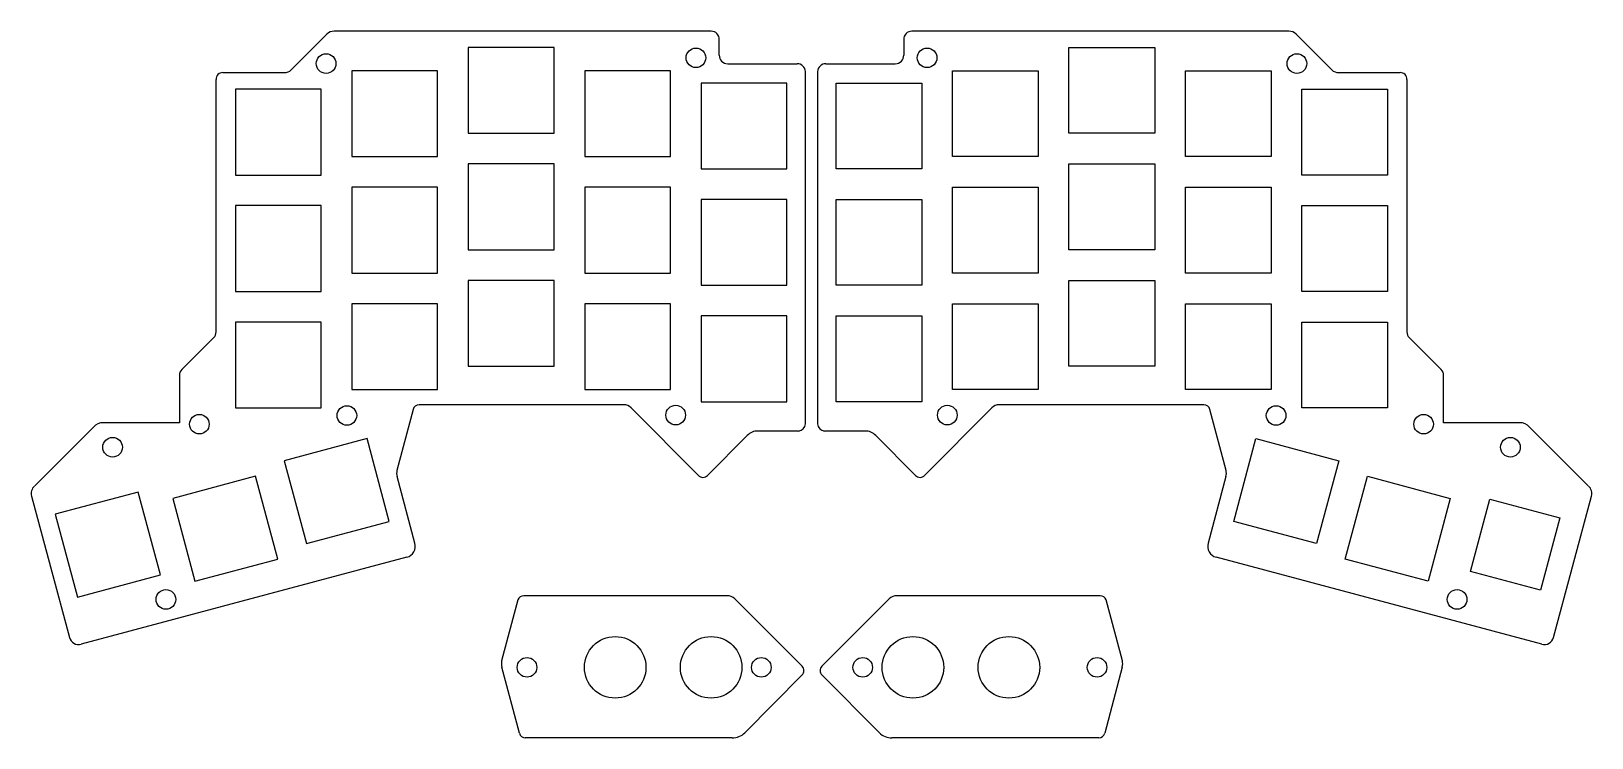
# Model space of a CAD drawing. Extents: x 21 to 276, y -140 to -25.
import ezdxf

# ---------------------------------------------------------------- set-up
doc = ezdxf.new("R2010")
doc.units = 0
doc.layers.add('BLACK', color=7, linetype='CONTINUOUS')

msp = doc.modelspace()

# ---------------------------------------------------------------- linework, layer by layer
at = {"layer": 'BLACK', "linetype": 'CONTINUOUS'}
for p, q in [((63.2975, -31.0231), (69.1395, -25.1811)), ((131.84, -24.7112), (70.3079, -24.7114)), ((226.109, -24.7114), (164.577, -24.7112)), ((227.277, -25.1811), (233.119, -31.0231)), ((106.201, -27.3731), (92.2012, -27.3731)), ((92.2012, -27.3731), (92.2012, -41.3731)), ((106.201, -41.3731), (106.201, -27.3731)), ((133.14, -28.6205), (133.14, -26.0697)), ((163.276, -26.0697), (163.276, -28.6205)), ((190.216, -27.3731), (204.216, -27.3731)), ((190.216, -41.3731), (190.216, -27.3731)), ((204.216, -27.3731), (204.216, -41.3731)), ((134.534, -30.0187), (145.873, -30.0187)), ((150.544, -30.0187), (161.883, -30.0187)), ((51.0374, -73.7713), (51.0374, -32.5725)), ((52.1646, -31.4674), (62.1799, -31.4674)), ((87.201, -31.1833), (73.201, -31.1833)), ((73.201, -31.1833), (73.201, -45.1833)), ((87.201, -45.1833), (87.201, -31.1833)), ((125.201, -31.1839), (111.201, -31.1839)), ((111.201, -31.1839), (111.201, -45.1839)), ((125.201, -45.1839), (125.201, -31.1839)), ((147.208, -88.7898), (147.208, -31.3129)), ((149.208, -31.3129), (149.208, -88.7898)), ((171.216, -31.1839), (185.216, -31.1839)), ((171.216, -45.1839), (171.216, -31.1839)), ((185.216, -31.1839), (185.216, -45.1839)), ((209.216, -31.1833), (223.216, -31.1833)), ((209.216, -45.1833), (209.216, -31.1833)), ((223.216, -31.1833), (223.216, -45.1833)), ((234.237, -31.4674), (244.252, -31.4674)), ((245.379, -32.5725), (245.379, -73.7713)), ((68.2013, -34.1839), (54.2013, -34.1839)), ((54.2013, -34.1839), (54.2013, -48.1839)), ((68.2013, -48.1839), (68.2013, -34.1839)), ((144.201, -33.1825), (130.201, -33.1825)), ((130.201, -33.1825), (130.201, -47.1825)), ((144.201, -47.1825), (144.201, -33.1825)), ((152.216, -33.1825), (166.216, -33.1825)), ((152.216, -47.1825), (152.216, -33.1825)), ((166.216, -33.1825), (166.216, -47.1825)), ((228.215, -34.1839), (242.215, -34.1839)), ((228.215, -48.1839), (228.215, -34.1839)), ((242.215, -34.1839), (242.215, -48.1839)), ((92.2012, -41.3731), (106.201, -41.3731)), ((204.216, -41.3731), (190.216, -41.3731)), ((73.201, -45.1833), (87.201, -45.1833)), ((111.201, -45.1839), (125.201, -45.1839)), ((185.216, -45.1839), (171.216, -45.1839)), ((223.216, -45.1833), (209.216, -45.1833)), ((54.2013, -48.1839), (68.2013, -48.1839)), ((106.201, -46.3731), (92.2012, -46.3731)), ((92.2012, -46.3731), (92.2012, -60.3731)), ((106.201, -60.3731), (106.201, -46.3731)), ((130.201, -47.1825), (144.201, -47.1825)), ((166.216, -47.1825), (152.216, -47.1825)), ((190.216, -46.3731), (204.216, -46.3731)), ((190.216, -60.3731), (190.216, -46.3731)), ((204.216, -46.3731), (204.216, -60.3731)), ((242.215, -48.1839), (228.215, -48.1839)), ((87.201, -50.1833), (73.201, -50.1833)), ((73.201, -50.1833), (73.201, -64.1833)), ((87.201, -64.1833), (87.201, -50.1833)), ((125.201, -50.1835), (111.201, -50.1835)), ((111.201, -50.1835), (111.201, -64.1835)), ((125.201, -64.1835), (125.201, -50.1835)), ((171.216, -50.1835), (185.216, -50.1835)), ((171.216, -64.1835), (171.216, -50.1835)), ((185.216, -50.1835), (185.216, -64.1835)), ((209.216, -50.1833), (223.216, -50.1833)), ((209.216, -64.1833), (209.216, -50.1833)), ((223.216, -50.1833), (223.216, -64.1833)), ((68.2013, -53.1837), (54.2013, -53.1837)), ((54.2013, -53.1837), (54.2013, -67.1837)), ((68.2013, -67.1837), (68.2013, -53.1837)), ((144.201, -52.1829), (130.201, -52.1829)), ((130.201, -52.1829), (130.201, -66.1829)), ((144.201, -66.1829), (144.201, -52.1829)), ((152.216, -52.1829), (166.216, -52.1829)), ((152.216, -66.1829), (152.216, -52.1829)), ((166.216, -52.1829), (166.216, -66.1829)), ((228.215, -53.1837), (242.215, -53.1837)), ((228.215, -67.1837), (228.215, -53.1837)), ((242.215, -53.1837), (242.215, -67.1837)), ((92.2012, -60.3731), (106.201, -60.3731)), ((204.216, -60.3731), (190.216, -60.3731)), ((73.201, -64.1833), (87.201, -64.1833)), ((106.201, -65.3733), (92.2012, -65.3733)), ((92.2012, -65.3733), (92.2012, -79.3733)), ((106.201, -79.3733), (106.201, -65.3733)), ((111.201, -64.1835), (125.201, -64.1835)), ((130.201, -66.1829), (144.201, -66.1829)), ((166.216, -66.1829), (152.216, -66.1829)), ((185.216, -64.1835), (171.216, -64.1835)), ((190.216, -65.3733), (204.216, -65.3733)), ((190.216, -79.3733), (190.216, -65.3733)), ((204.216, -65.3733), (204.216, -79.3733)), ((223.216, -64.1833), (209.216, -64.1833)), ((54.2013, -67.1837), (68.2013, -67.1837)), ((242.215, -67.1837), (228.215, -67.1837)), ((87.201, -69.1837), (73.201, -69.1837)), ((73.201, -69.1837), (73.201, -83.1837)), ((87.201, -83.1837), (87.201, -69.1837)), ((125.201, -69.1831), (111.201, -69.1831)), ((111.201, -69.1831), (111.201, -83.1831)), ((125.201, -83.1831), (125.201, -69.1831)), ((144.201, -71.1833), (130.201, -71.1833)), ((130.201, -71.1833), (130.201, -85.1833)), ((144.201, -85.1833), (144.201, -71.1833)), ((152.216, -71.1833), (166.216, -71.1833)), ((152.216, -85.1833), (152.216, -71.1833)), ((166.216, -71.1833), (166.216, -85.1833)), ((171.216, -69.1831), (185.216, -69.1831)), ((171.216, -83.1831), (171.216, -69.1831)), ((185.216, -69.1831), (185.216, -83.1831)), ((209.216, -69.1837), (223.216, -69.1837)), ((209.216, -83.1837), (209.216, -69.1837)), ((223.216, -69.1837), (223.216, -83.1837)), ((68.2013, -72.1837), (54.2013, -72.1837)), ((54.2013, -72.1837), (54.2013, -86.1837)), ((68.2013, -86.1837), (68.2013, -72.1837)), ((228.215, -72.1837), (242.215, -72.1837)), ((228.215, -86.1837), (228.215, -72.1837)), ((242.215, -72.1837), (242.215, -86.1837)), ((45.4667, -79.9181), (50.6483, -74.7365)), ((245.768, -74.7365), (250.95, -79.9181)), ((45.0603, -80.8833), (45.0603, -88.6049)), ((92.2012, -79.3733), (106.201, -79.3733)), ((204.216, -79.3733), (190.216, -79.3733)), ((251.356, -88.6049), (251.356, -80.8833)), ((73.201, -83.1837), (87.201, -83.1837)), ((111.201, -83.1831), (125.201, -83.1831)), ((185.216, -83.1831), (171.216, -83.1831)), ((223.216, -83.1837), (209.216, -83.1837)), ((54.2013, -86.1837), (68.2013, -86.1837)), ((83.1919, -86.4378), (80.5595, -96.3946)), ((117.606, -85.6758), (84.1795, -85.6758)), ((118.774, -86.1878), (129.747, -97.2074)), ((130.201, -85.1833), (144.201, -85.1833)), ((166.216, -85.1833), (152.216, -85.1833)), ((166.67, -97.2074), (177.642, -86.1878)), ((212.237, -85.6758), (178.811, -85.6758)), ((215.857, -96.3946), (213.225, -86.4378)), ((242.215, -86.1837), (228.215, -86.1837)), ((45.0603, -88.6049), (32.6651, -88.6049)), ((263.752, -88.6049), (251.356, -88.6049)), ((21.4517, -98.9076), (31.0395, -89.3161)), ((75.6909, -91.1984), (62.1679, -94.8219)), ((79.3144, -104.721), (75.6909, -91.1984)), ((137.732, -90.6758), (131.22, -97.2074)), ((146.078, -89.9626), (139.452, -89.9626)), ((156.965, -89.9626), (150.339, -89.9626)), ((165.196, -97.2074), (158.685, -90.6758)), ((217.102, -104.721), (220.726, -91.1984)), ((220.726, -91.1984), (234.249, -94.8219)), ((265.377, -89.3161), (274.965, -98.9076)), ((62.1679, -94.8219), (65.7914, -108.345)), ((234.249, -94.8219), (230.625, -108.345)), ((57.4911, -97.3448), (43.9681, -100.968)), ((61.1145, -110.868), (57.4911, -97.3448)), ((83.4937, -108.282), (80.5849, -97.4106)), ((215.832, -97.4106), (212.923, -108.282)), ((235.302, -110.868), (238.926, -97.3448)), ((238.926, -97.3448), (252.449, -100.968)), ((20.9437, -100.609), (27.1178, -123.663)), ((38.3395, -99.9356), (24.8165, -103.559)), ((41.9629, -113.459), (38.3395, -99.9356)), ((43.9681, -100.968), (47.5916, -114.491)), ((252.449, -100.968), (248.825, -114.491)), ((255.749, -112.874), (258.907, -101.09)), ((258.907, -101.09), (270.305, -104.144)), ((269.299, -123.663), (275.473, -100.609)), ((24.8165, -103.559), (28.44, -117.082)), ((270.305, -104.144), (267.147, -115.928)), ((65.7914, -108.345), (79.3144, -104.721)), ((230.625, -108.345), (217.102, -104.721)), ((82.1983, -110.542), (29.0444, -124.765)), ((47.5916, -114.491), (61.1145, -110.868)), ((267.372, -124.765), (214.218, -110.542)), ((248.825, -114.491), (235.302, -110.868)), ((28.44, -117.082), (41.9629, -113.459)), ((267.147, -115.928), (255.749, -112.874)), ((134.426, -116.847), (101.253, -116.847)), ((195.336, -116.847), (162.164, -116.847)), ((100.288, -117.512), (97.6463, -127.468)), ((135.696, -117.359), (146.668, -128.357)), ((149.921, -128.357), (160.894, -117.359)), ((198.943, -127.468), (196.301, -117.512)), ((100.542, -139.305), (97.6717, -128.484)), ((146.694, -129.78), (137.305, -139.217)), ((159.284, -139.217), (149.896, -129.78)), ((198.918, -128.484), (196.047, -139.305)), ((135.273, -140.032), (101.507, -140.032)), ((195.082, -140.032), (161.316, -140.032))]:
    msp.add_line(p, q, dxfattribs=at)
at = {"layer": 'BLACK'}
for centre, radius in [((129.351, -29.0534), 1.6), ((167.066, -29.0534), 1.6), ((68.9998, -29.9952), 1.6), ((227.417, -29.9952), 1.6), ((72.3907, -87.4337), 1.6), ((126.048, -87.371), 1.6), ((170.369, -87.371), 1.6), ((224.026, -87.4337), 1.6), ((48.3249, -88.8492), 1.6), ((248.092, -88.8492), 1.6), ((34.1651, -92.6084), 1.6), ((262.252, -92.6084), 1.6), ((42.8639, -117.45), 1.6), ((253.553, -117.45), 1.6), ((116.173, -128.539), 5.025), ((131.831, -128.539), 5.025), ((164.758, -128.539), 5.025), ((180.416, -128.539), 5.025), ((101.787, -128.539), 1.6), ((140.024, -128.539), 1.6), ((156.566, -128.539), 1.6), ((194.802, -128.539), 1.6)]:
    msp.add_circle(centre, radius, dxfattribs=at)
for centre, radius, start, end in [((70.2475, -26.2492), 1.539, 87.7503, 136.05), ((131.852, -26.0011), 1.29, -3.0476, 90.5408), ((164.565, -26.0012), 1.2901, -270.535, -176.957), ((226.169, -26.2494), 1.5392, 43.9538, 92.2469), ((134.541, -28.6185), 1.4002, -179.918, -90.2607), ((145.887, -31.3407), 1.322, 1.20428, 90.5976), ((150.53, -31.3407), 1.322, 89.4038, 178.796), ((161.876, -28.6186), 1.4001, -89.7406, -0.078405), ((52.122, -32.5518), 1.0848, -272.253, -178.907), ((62.2381, -29.9859), 1.4826, -92.2492, -44.3927), ((234.179, -29.9861), 1.4824, -135.611, -87.7478), ((244.295, -32.5518), 1.0849, -1.0926, 92.249), ((49.7843, -73.8272), 1.2543, -46.4625, 2.55489), ((246.632, -73.8272), 1.2543, -182.555, -133.535), ((46.2802, -80.8288), 1.2211, -228.227, -177.443), ((250.136, -80.8289), 1.2215, -2.55178, 48.2142), ((84.1826, -86.7008), 1.025, 90.1725, 165.131), ((117.614, -87.2462), 1.5704, 42.3731, 90.2987), ((178.803, -87.2462), 1.5704, 89.6989, 137.625), ((212.234, -86.7008), 1.025, 14.8681, 89.8237), ((32.612, -90.6969), 2.0927, 88.5457, 138.713), ((145.982, -88.7387), 1.2276, -85.5267, -2.38587), ((150.435, -88.7387), 1.2276, -177.614, -94.4702), ((263.805, -90.6973), 2.0931, 41.2918, 91.4494), ((139.388, -92.238), 2.2763, 88.395, 136.663), ((157.029, -92.2382), 2.2765, 43.339, 91.6032), ((82.8325, -96.8461), 2.3174, -191.235, -165.902), ((213.584, -96.8461), 2.3174, -14.0983, 11.2355), ((22.5514, -100.166), 1.6678, -226.383, -164.574), ((130.484, -96.5123), 1.0128, -136.661, -43.3392), ((165.933, -96.5123), 1.0128, -136.661, -43.3392), ((273.865, -100.166), 1.6678, -15.425, 46.3813), ((81.7748, -108.798), 1.7948, -76.3521, 16.7239), ((214.642, -108.798), 1.7948, -196.723, -103.646), ((101.246, -117.87), 1.0225, 89.5828, 159.503), ((134.492, -118.514), 1.668, 43.8094, 92.28), ((162.097, -118.514), 1.668, 87.7216, 136.192), ((195.344, -117.87), 1.0225, 20.4979, 90.4197), ((28.6279, -123.258), 1.5634, -164.979, -74.5493), ((267.789, -123.258), 1.5635, -105.451, -15.0246), ((99.9193, -127.92), 2.3173, -191.236, -165.902), ((145.986, -129.081), 0.9949, -44.614, 46.6611), ((150.604, -129.081), 0.9949, -226.663, -135.384), ((196.67, -127.92), 2.3173, -14.0984, 11.236), ((101.538, -138.987), 1.0456, -162.285, -91.691), ((135.375, -137.346), 2.6878, -92.1751, -44.1062), ((161.214, -137.346), 2.6876, -135.896, -87.8236), ((195.051, -138.987), 1.0456, -88.3115, -17.7156)]:
    msp.add_arc(centre, radius, start, end, dxfattribs=at)

doc.saveas('drawing.dxf')
